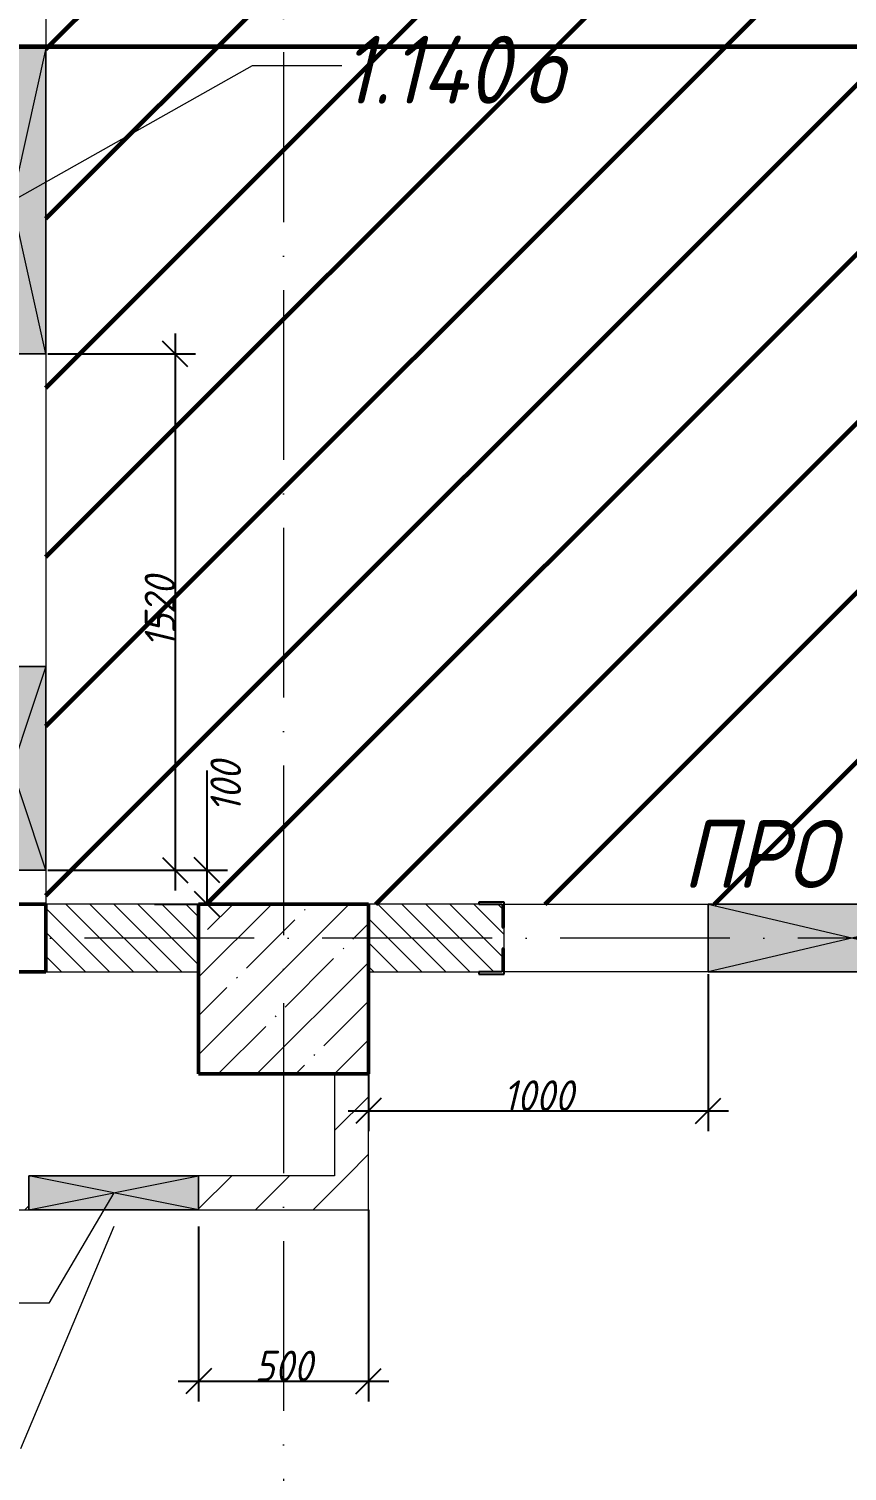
# Model space of a CAD drawing. Header units: millimetres. Extents: x -606178 to 312196, y -19338 to 632709.
# Drawn here: x -396631 to -394221, y 513305 to 517553 of the extents above; entities that cross this region are included whole.
import ezdxf

# ---------------------------------------------------------------- set-up
doc = ezdxf.new("R2010")
doc.units = ezdxf.units.MM
doc.linetypes.add('50_200_ШТРИХ_1Т_ш5_п1_п1_', pattern=[700, 500, -100, 0, -100])
for name, color, linetype, lineweight in [('6.4.1) Окр пт с инж. ПТ2.16', 3, 'Continuous', 60), ('A-____-____-DIMS', 7, 'Continuous', 9), ('A-DETL-GENF-OTLN', 7, 'Continuous', 9), ('A-GENM-____-IDEN', 7, 'Continuous', 9), ('A-GENM-____-MCUT', 7, 'Continuous', 25), ('A-GENM-____-OTLN-1', 7, 'Continuous', 25), ('A-GLAZ-____-IDEN', 7, 'Continuous', 9), ('A-GLAZ-____-OTLN', 7, 'Continuous', 9), ('A-WALL-____-MCUT', 7, 'Continuous', 13), ('A-WALL-____-PATT-1', 7, 'Continuous', 9), ('A-WALL-FNSH-MCUT-1', 7, 'Continuous', 9), ('I-WALL-____-OTLN', 7, 'Continuous', 9), ('S-COLS-____-MCUT', 7, 'Continuous', 50), ('S-COLS-____-OTLN', 7, 'Continuous', 9), ('S-GRID-____-OTLN-1', 7, '50_200_ШТРИХ_1Т_ш5_п1_п1_', 9)]:
    doc.layers.add(name, color=color, linetype=linetype, lineweight=lineweight)
doc.styles.add('ISOCPEUR_I_11', font='isocpeui.ttf', dxfattribs={"width": 0.9, "height": 200})
doc.styles.add('ISOCPEUR_I_7', font='isocpeui.ttf', dxfattribs={"width": 0.9, "height": 90})
doc.dimstyles.new('ISO-1_8_0_9К_СРЕДНИЙ_Кладочные_1', dxfattribs={"dimscale": 304.8, "dimtxt": 89.638306, "dimasz": 0.246063, "dimexe": 0.19685, "dimexo": 0, "dimgap": 0, "dimtad": 1, "dimdec": 3, "dimrnd": 0.001, "dimdsep": 46, "dimtxsty": 'ISOCPEUR_I_7', "dimblk1": 'OBLIQUE', "dimblk2": 'OBLIQUE', "dimsah": 1, "dimcen": 0.09, "dimdle": 0.19685, "dimazin": 0, "dimtfac": 1, "dimtdec": 4, "dimtix": 1, "dimtmove": 0, "dimatfit": 3, "dimfxl": 1, "dimtvp": 1, "dimtolj": 1, "dimtzin": 0, "dimarcsym": 2})
doc.dimstyles.new('ISO-1_8_0_9К_СРЕДНИЙ_Кладочные_2', dxfattribs={"dimscale": 304.8, "dimtxt": 89.638306, "dimasz": 0.246063, "dimexe": 0.19685, "dimexo": 0, "dimgap": 0, "dimtad": 1, "dimdec": 3, "dimrnd": 0.001, "dimdsep": 46, "dimtxsty": 'ISOCPEUR_I_7', "dimblk1": 'OBLIQUE', "dimblk2": 'OBLIQUE', "dimsah": 1, "dimcen": 0.09, "dimdle": 0.19685, "dimazin": 0, "dimtfac": 1, "dimtdec": 4, "dimtix": 1, "dimtmove": 1, "dimatfit": 3, "dimfxl": 1, "dimtvp": 1, "dimtolj": 1, "dimtzin": 0, "dimarcsym": 2})
pattern_1 = [(135, (-425830.77, 451794.26), (-35.35534, -35.35534), [])]
pattern_2 = [(45, (-425830.77, 451794.26), (-84.85281, 84.85281), [])]

# ---------------------------------------------------------------- blocks, each defined once
blk = doc.blocks.new('BSC_Колонна _Прямоугольная - 500х500-V53-АР1_План отверстий 1 этажа в осях 1-64_Ю-ЯЯ')
at = {"layer": 'S-COLS-____-OTLN'}
h = blk.add_hatch(dxfattribs=at)
h.set_pattern_fill('FP_60', color=256, style=0, pattern_type=2)
h.set_pattern_definition([(45, (-29950, -62931.04), (-114.04925, 114.04925), []), (45, (-29835.95, -62931.04), (-114.04925, 114.04925), [201.613, -40.323, 3.353, -36.97])])
h.paths.add_polyline_path([(-250, -250), (250, -250), (250, 250), (-250, 250)], flags=0)
at = {"layer": 'S-COLS-____-MCUT'}
for p, q in [((250, 250), (-250, 250)), ((-250, 250), (-250, -250)), ((250, -250), (250, 250)), ((-250, -250), (250, -250))]:
    blk.add_line(p, q, dxfattribs=at)
blk = doc.blocks.new('Фахверк_СКБ_Уголок - 200_4010-27904266-АР1_План отверстий 1 этажа в осях 1-64_Ю-ЯЯ')
at = {"layer": 'A-GENM-____-MCUT'}
for p, q in [((125, 156), (50, 156)), ((50, 156), (50, 150)), ((50, 150), (119, 150)), ((119, 150), (119, 81)), ((125, 81), (125, 156)), ((119, 81), (125, 81)), ((125, 19), (119, 19)), ((119, 19), (119, -50)), ((125, -56), (125, 19)), ((119, -50), (50, -50)), ((50, -50), (50, -56)), ((50, -56), (125, -56))]:
    blk.add_line(p, q, dxfattribs=at)
blk = doc.blocks.new('BSC_Колонна _Прямоугольная1 - 200х200 _металл_-35201515-АР1_План отверстий 1 этажа в осях 1-64_Ю-ЯЯ')
at = {"layer": 'S-COLS-____-MCUT'}
for p, q in [((100, 100), (-100, 100)), ((-100, 100), (-100, -100)), ((100, -100), (100, 100)), ((-100, -100), (100, -100))]:
    blk.add_line(p, q, dxfattribs=at)
blk = doc.blocks.new('AR_Отверстие прямоугольное _в стене_ - AR_Отверстие прямоугольное _в стене__ЭОМ-36399535-АР1_План отверстий 1 этажа в осях 1-64_Ю-ЯЯ')
at = {"layer": 'A-GLAZ-____-OTLN'}
blk.add_hatch(color=256, dxfattribs=at).paths.add_polyline_path([(300, 100), (-300, 100), (-300, -100), (300, -100)], flags=0)
at = {"layer": 'A-DETL-GENF-OTLN'}
for p, q in [((-300, -100), (-300, 100)), ((-300, 100), (300, 100)), ((300, 100), (-300, -100)), ((-300, 100), (300, -100)), ((300, 100), (-300, 100)), ((-300, 100), (-300, -100)), ((300, 100), (300, -100)), ((300, -100), (300, 100)), ((300, -100), (-300, -100)), ((-300, -100), (300, -100))]:
    blk.add_line(p, q, dxfattribs=at)
blk = doc.blocks.new('AR_Отверстие прямоугольное _в стене_ - AR_Отверстие прямоугольное _в стене__ОВ-36689416-АР1_План отверстий 1 этажа в осях 1-64_Ю-ЯЯ')
at = {"layer": 'A-GLAZ-____-OTLN'}
blk.add_hatch(color=256, dxfattribs=at).paths.add_polyline_path([(-250, 50), (-250, -50), (250, -50), (250, 50)], flags=0)
at = {"layer": 'A-DETL-GENF-OTLN'}
for p, q in [((-250, -50), (-250, 50)), ((-250, 50), (250, 50)), ((250, 50), (-250, -50)), ((-250, 50), (250, -50)), ((250, 50), (-250, 50)), ((-250, 50), (-250, -50)), ((250, 50), (250, -50)), ((250, -50), (250, 50)), ((250, -50), (-250, -50)), ((-250, -50), (250, -50))]:
    blk.add_line(p, q, dxfattribs=at)
blk = doc.blocks.new('AR_Отверстие прямоугольное _в стене_ - AR_Отверстие прямоугольное _в стене__ОВ-36666481-АР1_План отверстий 1 этажа в осях 1-64_Ю-ЯЯ')
at = {"layer": 'A-GLAZ-____-OTLN'}
blk.add_hatch(color=256, dxfattribs=at).paths.add_polyline_path([(425, -100), (425, 100), (-425, 100), (-425, -100)], flags=0)
at = {"layer": 'A-DETL-GENF-OTLN'}
for p, q in [((-425, -100), (-425, 100)), ((-425, 100), (425, 100)), ((425, 100), (-425, -100)), ((-425, 100), (425, -100)), ((425, 100), (-425, 100)), ((-425, 100), (-425, -100)), ((425, 100), (425, -100)), ((425, -100), (425, 100)), ((425, -100), (-425, -100)), ((-425, -100), (425, -100))]:
    blk.add_line(p, q, dxfattribs=at)
blk = doc.blocks.new('AR_Отверстие прямоугольное _в стене_ - AR_Отверстие прямоугольное _в стене__ОВ-36717341-АР1_План отверстий 1 этажа в осях 1-64_Ю-ЯЯ')
at = {"layer": 'A-GLAZ-____-OTLN'}
blk.add_hatch(color=256, dxfattribs=at).paths.add_polyline_path([(450, 100), (-450, 100), (-450, -100), (450, -100)], flags=0)
at = {"layer": 'A-DETL-GENF-OTLN'}
for p, q in [((-450, -100), (-450, 100)), ((-450, 100), (450, 100)), ((450, 100), (-450, -100)), ((-450, 100), (450, -100)), ((450, 100), (-450, 100)), ((-450, 100), (-450, -100)), ((450, 100), (450, -100)), ((450, -100), (450, 100)), ((450, -100), (-450, -100)), ((-450, -100), (450, -100))]:
    blk.add_line(p, q, dxfattribs=at)
blk = doc.blocks.new('_Oblique')
at = {"color": 0, "linetype": 'ByBlock', "lineweight": -2}
blk.add_line((-0.5, -0.5), (0.5, 0.5), dxfattribs=at)
blk = doc.blocks.new('*D4490')
at = {"layer": 'A-____-____-DIMS', "color": 0, "lineweight": -2, "transparency": 16777216}
for p, q in [((-396199.8, 516655.3), (-396199.8, 515015.3)), ((-396574.8, 516595.3), (-396139.8, 516595.3)), ((-396574.8, 515075.3), (-396139.8, 515075.3))]:
    blk.add_line(p, q, dxfattribs=at)
at = {"layer": 'Defpoints', "color": 0, "transparency": 16777216}
for p in [(-396574.8, 516595.3), (-396574.8, 515075.3), (-396199.8, 515075.3)]:
    blk.add_point(p, dxfattribs=at)
at = {"layer": 'A-____-____-DIMS', "color": 0, "lineweight": -2, "transparency": 16777216, "xscale": 75, "yscale": 75, "zscale": 75}
for p, rotation in [((-396199.8, 516595.3), 90), ((-396199.8, 515075.3), 270)]:
    blk.add_blockref('_Oblique', p, dxfattribs=dict(at, rotation=rotation))
at = {"layer": 'A-____-____-DIMS', "color": 0, "transparency": 16777216, "insert": (-396244.8, 515835.3), "char_height": 90, "width": 504.733, "attachment_point": 5, "rotation": 90, "style": 'ISOCPEUR_I_7'}
blk.add_mtext('\\A1;1520', dxfattribs=at)
blk = doc.blocks.new('*D4491')
at = {"layer": 'A-____-____-DIMS', "color": 0, "lineweight": -2, "transparency": 16777216}
for p, q in [((-396106.2, 515075.3), (-396106.2, 515368.5)), ((-396106.2, 514975.3), (-396106.2, 515135.3)), ((-396574.8, 515075.3), (-396046.2, 515075.3)), ((-396260.8, 514975.3), (-396046.2, 514975.3))]:
    blk.add_line(p, q, dxfattribs=at)
at = {"layer": 'Defpoints', "color": 0, "transparency": 16777216}
for p in [(-396574.8, 515075.3), (-396260.8, 514975.3), (-396106.2, 514975.3)]:
    blk.add_point(p, dxfattribs=at)
at = {"layer": 'A-____-____-DIMS', "color": 0, "lineweight": -2, "transparency": 16777216, "xscale": 75, "yscale": 75, "zscale": 75}
for p, rotation in [((-396106.2, 515075.3), 90), ((-396106.2, 514975.3), 270)]:
    blk.add_blockref('_Oblique', p, dxfattribs=dict(at, rotation=rotation))
at = {"layer": 'A-____-____-DIMS', "color": 0, "transparency": 16777216, "insert": (-396096.1, 515244.4), "char_height": 90, "width": 368.207, "attachment_point": 1, "rotation": 90, "line_spacing_factor": 1.149209, "style": 'ISOCPEUR_I_7'}
blk.add_mtext('\\A1;100', dxfattribs=at)
blk = doc.blocks.new('*D4503')
at = {"layer": 'A-____-____-DIMS', "color": 0, "lineweight": -2, "transparency": 16777216}
for p, q in [((-394630.8, 514769.3), (-394630.8, 514306.1)), ((-395630.8, 514475.3), (-395630.8, 514306.1)), ((-395690.8, 514366.1), (-394570.8, 514366.1))]:
    blk.add_line(p, q, dxfattribs=at)
at = {"layer": 'Defpoints', "color": 0, "transparency": 16777216}
for p in [(-394630.8, 514769.3), (-395630.8, 514475.3), (-394630.8, 514366.1)]:
    blk.add_point(p, dxfattribs=at)
at = {"layer": 'A-____-____-DIMS', "color": 0, "lineweight": -2, "transparency": 16777216, "xscale": 75, "yscale": 75, "zscale": 75, "rotation": 180}
blk.add_blockref('_Oblique', (-395630.8, 514366.1), dxfattribs=at)
at = {"layer": 'A-____-____-DIMS', "color": 0, "lineweight": -2, "transparency": 16777216, "xscale": 75, "yscale": 75, "zscale": 75}
blk.add_blockref('_Oblique', (-394630.8, 514366.1), dxfattribs=at)
at = {"layer": 'A-____-____-DIMS', "color": 0, "transparency": 16777216, "insert": (-395130.8, 514411.1), "char_height": 90, "width": 504.733, "attachment_point": 5, "style": 'ISOCPEUR_I_7'}
blk.add_mtext('\\A1;1000', dxfattribs=at)
blk = doc.blocks.new('*D4507')
at = {"layer": 'A-____-____-DIMS', "color": 0, "lineweight": -2, "transparency": 16777216}
for p, q in [((-395630.8, 514075.3), (-395630.8, 513510)), ((-396130.8, 514025.3), (-396130.8, 513510)), ((-396190.8, 513570), (-395570.8, 513570))]:
    blk.add_line(p, q, dxfattribs=at)
at = {"layer": 'Defpoints', "color": 0, "transparency": 16777216}
for p in [(-395630.8, 514075.3), (-396130.8, 514025.3), (-395630.8, 513570)]:
    blk.add_point(p, dxfattribs=at)
at = {"layer": 'A-____-____-DIMS', "color": 0, "lineweight": -2, "transparency": 16777216, "xscale": 75, "yscale": 75, "zscale": 75, "rotation": 180}
blk.add_blockref('_Oblique', (-396130.8, 513570), dxfattribs=at)
at = {"layer": 'A-____-____-DIMS', "color": 0, "lineweight": -2, "transparency": 16777216, "xscale": 75, "yscale": 75, "zscale": 75}
blk.add_blockref('_Oblique', (-395630.8, 513570), dxfattribs=at)
at = {"layer": 'A-____-____-DIMS', "color": 0, "transparency": 16777216, "insert": (-395880.8, 513615), "char_height": 90, "width": 409.578, "attachment_point": 5, "style": 'ISOCPEUR_I_7'}
blk.add_mtext('\\A1;500', dxfattribs=at)

msp = doc.modelspace()

# ---------------------------------------------------------------- hatches: boundary and pattern name
at = {"layer": '6.4.1) Окр пт с инж. ПТ2.16'}
h = msp.add_hatch(dxfattribs=at)
h.set_pattern_fill('ANSI31', color=256, scale=111)
h.paths.add_polyline_path([(-380630.7712, 519325.3011), (-380930.7712, 519325.3011), (-380930.7712, 519225.3011), (-381130.7712, 519225.3011), (-381130.7712, 519325.3011), (-383280.7712, 519325.3011), (-383280.7712, 518975.3011), (-383880.7712, 518975.3011), (-383880.7712, 519225.3011), (-384080.7712, 519225.3011), (-384080.7712, 519325.3011), (-383880.7712, 519325.3011), (-383880.7712, 519475.3011), (-385530.7712, 519475.3011), (-385930.7712, 519475.3011), (-386580.7712, 519475.3011), (-386580.7712, 518975.3011), (-387180.7712, 518975.3011), (-387505.7712, 518975.3011), (-387505.7712, 518969.3011), (-387580.7712, 518969.3011), (-387580.7712, 518975.3011), (-387980.7712, 518975.3011), (-388180.7712, 518975.3011), (-388580.7712, 518975.3011), (-388580.7712, 518969.3011), (-388655.7712, 518969.3011), (-389830.7712, 518975.3011), (-390430.7712, 518975.3011), (-393430.7712, 518975.3011), (-394030.7712, 518975.3011), (-394030.7712, 519325.3011), (-396380.7712, 519325.3011), (-396380.7712, 519225.3011), (-396580.7712, 519225.3011), (-396580.7712, 518975.3011), (-396580.7712, 517495.3011), (-396580.7712, 516595.3011), (-396580.7712, 515675.3011), (-396580.7712, 515075.3011), (-396580.7712, 514975.3011), (-396130.7712, 514975.3011), (-395630.7712, 514975.3011), (-395305.7712, 514975.3011), (-395305.7712, 514981.3011), (-395230.7712, 514981.3011), (-395230.7712, 514975.3011), (-394630.7712, 514975.3011), (-393780.7712, 514975.3011), (-393530.7712, 514975.3011), (-393530.7712, 514981.3011), (-393455.7712, 514981.3011), (-393060.7712, 514975.3011), (-392360.7712, 514975.3011), (-391755.7712, 514975.3011), (-391755.7712, 514981.3011), (-391680.7712, 514981.3011), (-391680.7712, 514935.3011), (-391675.7712, 514935.3011), (-391675.7712, 514815.3011), (-391680.119, 514775.3011), (-390780.7712, 514775.3011), (-390780.7712, 514815.3011), (-390785.7712, 514815.3011), (-390785.7712, 514935.3011), (-390780.7712, 514981.3011), (-390705.7712, 514981.3011), (-390130.7712, 514975.3011), (-389630.7712, 514975.3011), (-389305.7712, 514975.3011), (-389305.7712, 514981.3011), (-389230.7712, 514981.3011), (-389230.7712, 514975.3011), (-388930.7712, 514975.3011), (-388080.7712, 514975.3011), (-387530.7712, 514975.3011), (-387530.7712, 514981.3011), (-387455.7712, 514981.3011), (-387130.7712, 514975.3011), (-386630.7712, 514975.3011), (-383330.7712, 514975.3011), (-383330.7712, 514725.3011), (-381530.7712, 514725.3011), (-381530.7712, 514975.3011), (-381130.7712, 514975.3011), (-380630.7712, 514975.3011)])
at = {"layer": 'A-WALL-____-PATT-1'}
h = msp.add_hatch(dxfattribs=at)
h.set_pattern_fill('FP_6', color=256, style=0, pattern_type=2)
h.set_pattern_definition(pattern_1)
h.paths.add_polyline_path([(-396874.7712, 514775.3011), (-396780.7712, 514775.3011), (-396780.7712, 514975.3011), (-396874.7712, 514975.3011), (-396874.7712, 514906.3011), (-396880.7712, 514906.3011), (-396880.7712, 514844.3011), (-396874.7712, 514844.3011)], flags=0)
h.paths.add_polyline_path([(-396580.7712, 514775.3011), (-396130.7712, 514775.3011), (-396130.7712, 514975.3011), (-396580.7712, 514975.3011), (-396580.7712, 514895.3011)], flags=0)
h.paths.add_polyline_path([(-397730.7712, 514775.3011), (-397586.7712, 514775.3011), (-397586.7712, 514844.3011), (-397580.7712, 514844.3011), (-397580.7712, 514906.3011), (-397586.7712, 514906.3011), (-397586.7712, 514975.3011), (-397824.7712, 514975.3011), (-397824.7712, 514906.3011), (-397830.7712, 514906.3011), (-397830.7712, 514844.3011), (-397824.7712, 514844.3011), (-397824.7712, 514775.3011), (-397755.7712, 514775.3011)], flags=0)
h.paths.add_polyline_path([(-398605.7712, 514775.3011), (-398536.7712, 514775.3011), (-398536.7712, 514844.3011), (-398530.7712, 514844.3011), (-398530.7712, 514906.3011), (-398536.7712, 514906.3011), (-398536.7712, 514975.3011), (-398630.7712, 514975.3011), (-398630.7712, 514775.3011)], flags=0)
h = msp.add_hatch(dxfattribs=at)
h.set_pattern_fill('FP_6', color=256, style=0, pattern_type=2)
h.set_pattern_definition(pattern_1)
h.paths.add_polyline_path([(-390496.1666, 514775.3011), (-390130.7712, 514775.3011), (-390130.7712, 514975.3011), (-390774.7712, 514975.3011), (-390774.7712, 514906.3011), (-390780.7712, 514906.3011), (-390780.7712, 514844.3011), (-390774.7712, 514844.3011), (-390774.7712, 514775.3011), (-390705.7712, 514775.3011)], flags=0)
h.paths.add_polyline_path([(-392263.6672, 514775.3011), (-391686.7712, 514775.9498), (-391686.7712, 514844.3011), (-391680.7712, 514844.3011), (-391680.7712, 514906.3011), (-391686.7712, 514906.3011), (-391686.7712, 514975.3011), (-392360.7712, 514975.3011), (-392360.7712, 514775.3011)], flags=0)
h.paths.add_polyline_path([(-393455.7712, 514775.3011), (-393060.7712, 514775.3011), (-393060.7712, 514975.3011), (-393524.7712, 514974.6525), (-393524.7712, 514906.3011), (-393530.7712, 514906.3011), (-393530.7712, 514844.3011), (-393524.7712, 514844.3011), (-393524.7712, 514775.3011)], flags=0)
h.paths.add_polyline_path([(-395236.7712, 514775.3011), (-395236.7712, 514844.3011), (-395230.7712, 514844.3011), (-395230.7712, 514906.3011), (-395236.7712, 514906.3011), (-395236.7712, 514975.3011), (-395630.7712, 514975.3011), (-395630.7712, 514775.3011), (-395305.7712, 514775.3011)], flags=0)
h = msp.add_hatch(dxfattribs=at)
h.set_pattern_fill('FP_4', color=256, style=0, pattern_type=2)
h.set_pattern_definition(pattern_2)
h.paths.add_polyline_path([(-395630.7712, 514175.3011), (-395630.7712, 514475.3011), (-395730.7712, 514475.3011), (-395730.7712, 514175.3011)], flags=0)
h = msp.add_hatch(dxfattribs=at)
h.set_pattern_fill('FP_4', color=256, style=0, pattern_type=2)
h.set_pattern_definition(pattern_2)
h.paths.add_polyline_path([(-395630.7712, 514075.3011), (-395630.7712, 514175.3011), (-396130.7712, 514175.3011), (-396130.7712, 514075.3011), (-395798.6686, 514075.3011)], flags=0)
h.paths.add_polyline_path([(-396630.7712, 514075.3011), (-396630.7712, 514175.3011), (-400950.7712, 514175.3011), (-400950.7712, 514075.3011), (-397566.1692, 514075.3011)], flags=0)

# ---------------------------------------------------------------- linework, layer by layer
at = {"layer": '6.4.1) Окр пт с инж. ПТ2.16', "color": 1}
msp.add_lwpolyline([(-401066.5359, 517500.3011), (-369536.0875, 517500.3011), (-369536.0875, 518175.3011)], dxfattribs=at)
at = {"layer": 'A-GENM-____-IDEN'}
msp.add_line((-396380.7712, 514025.3011), (-396655.2144, 513370.6781), dxfattribs=at)
at = {"layer": 'A-GLAZ-____-IDEN'}
for p, q in [((-396680.7712, 517045.3011), (-395972.6451, 517444.6042)), ((-395972.6451, 517444.6042), (-395709.05, 517444.6042)), ((-396380.7712, 514125.3011), (-396572.025, 513799.6534)), ((-396572.025, 513799.6534), (-396867.6088, 513799.6534))]:
    msp.add_line(p, q, dxfattribs=at)
at = {"layer": 'A-WALL-____-MCUT'}
for p, q in [((-396130.7712, 514975.3011), (-396580.7712, 514975.3011)), ((-395305.7712, 514975.3011), (-395630.7712, 514975.3011)), ((-395230.7712, 514844.3011), (-395230.7712, 514906.3011)), ((-396580.7712, 514775.3011), (-396130.7712, 514775.3011)), ((-395630.7712, 514775.3011), (-395305.7712, 514775.3011))]:
    msp.add_line(p, q, dxfattribs=at)
at = {"layer": 'A-WALL-FNSH-MCUT-1'}
for p, q in [((-395730.7712, 514475.3011), (-395730.7712, 514175.3011)), ((-395630.7712, 514075.3011), (-395630.7712, 514475.3011)), ((-395730.7712, 514175.3011), (-396130.7712, 514175.3011)), ((-401150.7712, 514075.3011), (-396630.7712, 514075.3011)), ((-396130.7712, 514075.3011), (-395630.7712, 514075.3011))]:
    msp.add_line(p, q, dxfattribs=at)
at = {"layer": 'I-WALL-____-OTLN'}
for p, q in [((-396580.7712, 518975.3011), (-396580.7712, 517495.3011)), ((-396580.7712, 516595.3011), (-396580.7712, 515675.3011)), ((-396580.7712, 515075.3011), (-396580.7712, 514975.3011)), ((-395230.7712, 514975.3011), (-394630.7712, 514975.3011)), ((-394630.7712, 514775.3011), (-395230.7712, 514775.3011))]:
    msp.add_line(p, q, dxfattribs=at)
at = {"layer": 'S-GRID-____-OTLN-1'}
for p, q in [((-395880.7712, 542687.1106), (-395880.7712, 504685.847)), ((-321756.3646, 514875.3011), (-430499.5414, 514875.3011))]:
    msp.add_line(p, q, dxfattribs=at)

# ---------------------------------------------------------------- block references
at = {"layer": 'A-GENM-____-OTLN-1'}
msp.add_blockref('Фахверк_СКБ_Уголок - 200_4010-27904266-АР1_План отверстий 1 этажа в осях 1-64_Ю-ЯЯ', (-395355.7712, 514825.3011), dxfattribs=at)
at = {"layer": 'A-GLAZ-____-OTLN'}
for name, p, rotation in [('AR_Отверстие прямоугольное _в стене_ - AR_Отверстие прямоугольное _в стене__ОВ-36717341-АР1_План отверстий 1 этажа в осях 1-64_Ю-ЯЯ', (-396680.7712, 517045.3011), 269.9999999999999), ('AR_Отверстие прямоугольное _в стене_ - AR_Отверстие прямоугольное _в стене__ЭОМ-36399535-АР1_План отверстий 1 этажа в осях 1-64_Ю-ЯЯ', (-396680.7712, 515375.3011), 269.9999999999999), ('AR_Отверстие прямоугольное _в стене_ - AR_Отверстие прямоугольное _в стене__ОВ-36689416-АР1_План отверстий 1 этажа в осях 1-64_Ю-ЯЯ', (-396380.7712, 514125.3011), 180)]:
    msp.add_blockref(name, p, dxfattribs=dict(at, rotation=rotation))
msp.add_blockref('AR_Отверстие прямоугольное _в стене_ - AR_Отверстие прямоугольное _в стене__ОВ-36666481-АР1_План отверстий 1 этажа в осях 1-64_Ю-ЯЯ', (-394205.7712, 514875.3011), dxfattribs=at)
at = {"layer": 'S-COLS-____-OTLN', "rotation": 270.0000000000001}
msp.add_blockref('BSC_Колонна _Прямоугольная1 - 200х200 _металл_-35201515-АР1_План отверстий 1 этажа в осях 1-64_Ю-ЯЯ', (-396680.7712, 514875.3011), dxfattribs=at)
at = {"layer": 'S-COLS-____-OTLN'}
msp.add_blockref('BSC_Колонна _Прямоугольная - 500х500-V53-АР1_План отверстий 1 этажа в осях 1-64_Ю-ЯЯ', (-395880.7712, 514725.3011), dxfattribs=at)

# ---------------------------------------------------------------- texts
at = {"layer": 'A-GENM-____-IDEN', "insert": (-394706.3279, 515222.4173), "char_height": 200, "width": 562.784625, "attachment_point": 1, "style": 'ISOCPEUR_I_11'}
msp.add_mtext('ПРО', dxfattribs=at)
at = {"layer": 'A-GLAZ-____-IDEN', "char_height": 200, "attachment_point": 1, "style": 'ISOCPEUR_I_11'}
for s, insert, width in [('1.140', (-395709.05, 517532.2188), 649.366875), ('\\fISOCPEUR|b0|i1|c204|p34|;\\W.9;о', (-395173.2688, 517532.2188), 158.734125)]:
    msp.add_mtext(s, dxfattribs=dict(at, insert=insert, width=width))

# ---------------------------------------------------------------- dimensions: what is measured, and where the dimension line sits
at = {"layer": 'A-____-____-DIMS'}
dim = msp.add_linear_dim(base=(-396199.8249, 515075.3011), p1=(-396574.7712, 516595.3011), p2=(-396574.7712, 515075.3011), angle=90, dimstyle='ISO-1_8_0_9К_СРЕДНИЙ_Кладочные_2', override={"dimpost": '<>', "dimfxl": 1520}, dxfattribs=at)
dim.commit()
dim.dimension.update_dxf_attribs({"geometry": '*D4490', "text_midpoint": (-396244.8249, 515835.3011)})
dim = msp.add_linear_dim(base=(-396106.2012, 514975.3011), p1=(-396574.7712, 515075.3011), p2=(-396260.7712, 514975.3011), angle=90, dimstyle='ISO-1_8_0_9К_СРЕДНИЙ_Кладочные_1', override={"dimpost": '<>', "dimfxl": 329.539072}, dxfattribs=at)
dim.commit()
dim.dimension.update_dxf_attribs({"geometry": '*D4491', "text_midpoint": (-396036.0625, 515368.5131), "dimtype": 160, "text_rotation": 90})
for base, p1, p2, override, picture, middle in [((-394630.7712, 514366.1361), (-395630.7712, 514475.3011), (-394630.7712, 514769.3011), {"dimpost": '<>', "dimfxl": 1042.322407}, '*D4503', (-395130.7712, 514411.1361)), ((-395630.7712, 513570.0257), (-396130.7712, 514025.3011), (-395630.7712, 514075.3011), {"dimpost": '<>', "dimfxl": 502.493781}, '*D4507', (-395880.7712, 513615.0257))]:
    dim = msp.add_linear_dim(base=base, p1=p1, p2=p2, dimstyle='ISO-1_8_0_9К_СРЕДНИЙ_Кладочные_2', override=override, dxfattribs=at)
    dim.commit()
    dim.dimension.update_dxf_attribs({"geometry": picture, "text_midpoint": middle})

doc.saveas('drawing.dxf')
